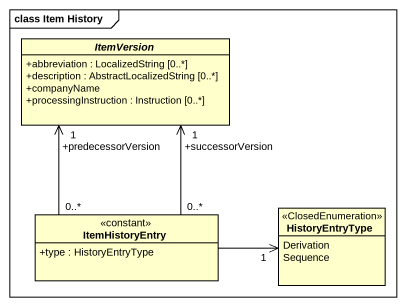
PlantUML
@startuml
mainframe class Item History
hide circle
hide empty members
skinparam classAttributeIconSize 0
abstract class ItemVersion {
  +abbreviation : LocalizedString [0..*]
  +description : AbstractLocalizedString [0..*]
  +companyName
  +processingInstruction : Instruction [0..*]
}
class ItemHistoryEntry <<constant>> {
  +type : HistoryEntryType
}
enum HistoryEntryType <<ClosedEnumeration>> {
  Derivation
  Sequence
}
ItemHistoryEntry "0..*" -up-> "+successorVersion\n1" ItemVersion
ItemHistoryEntry "0..*" -up-> "+predecessorVersion\n1" ItemVersion
ItemHistoryEntry -right-> "1" HistoryEntryType
@enduml
